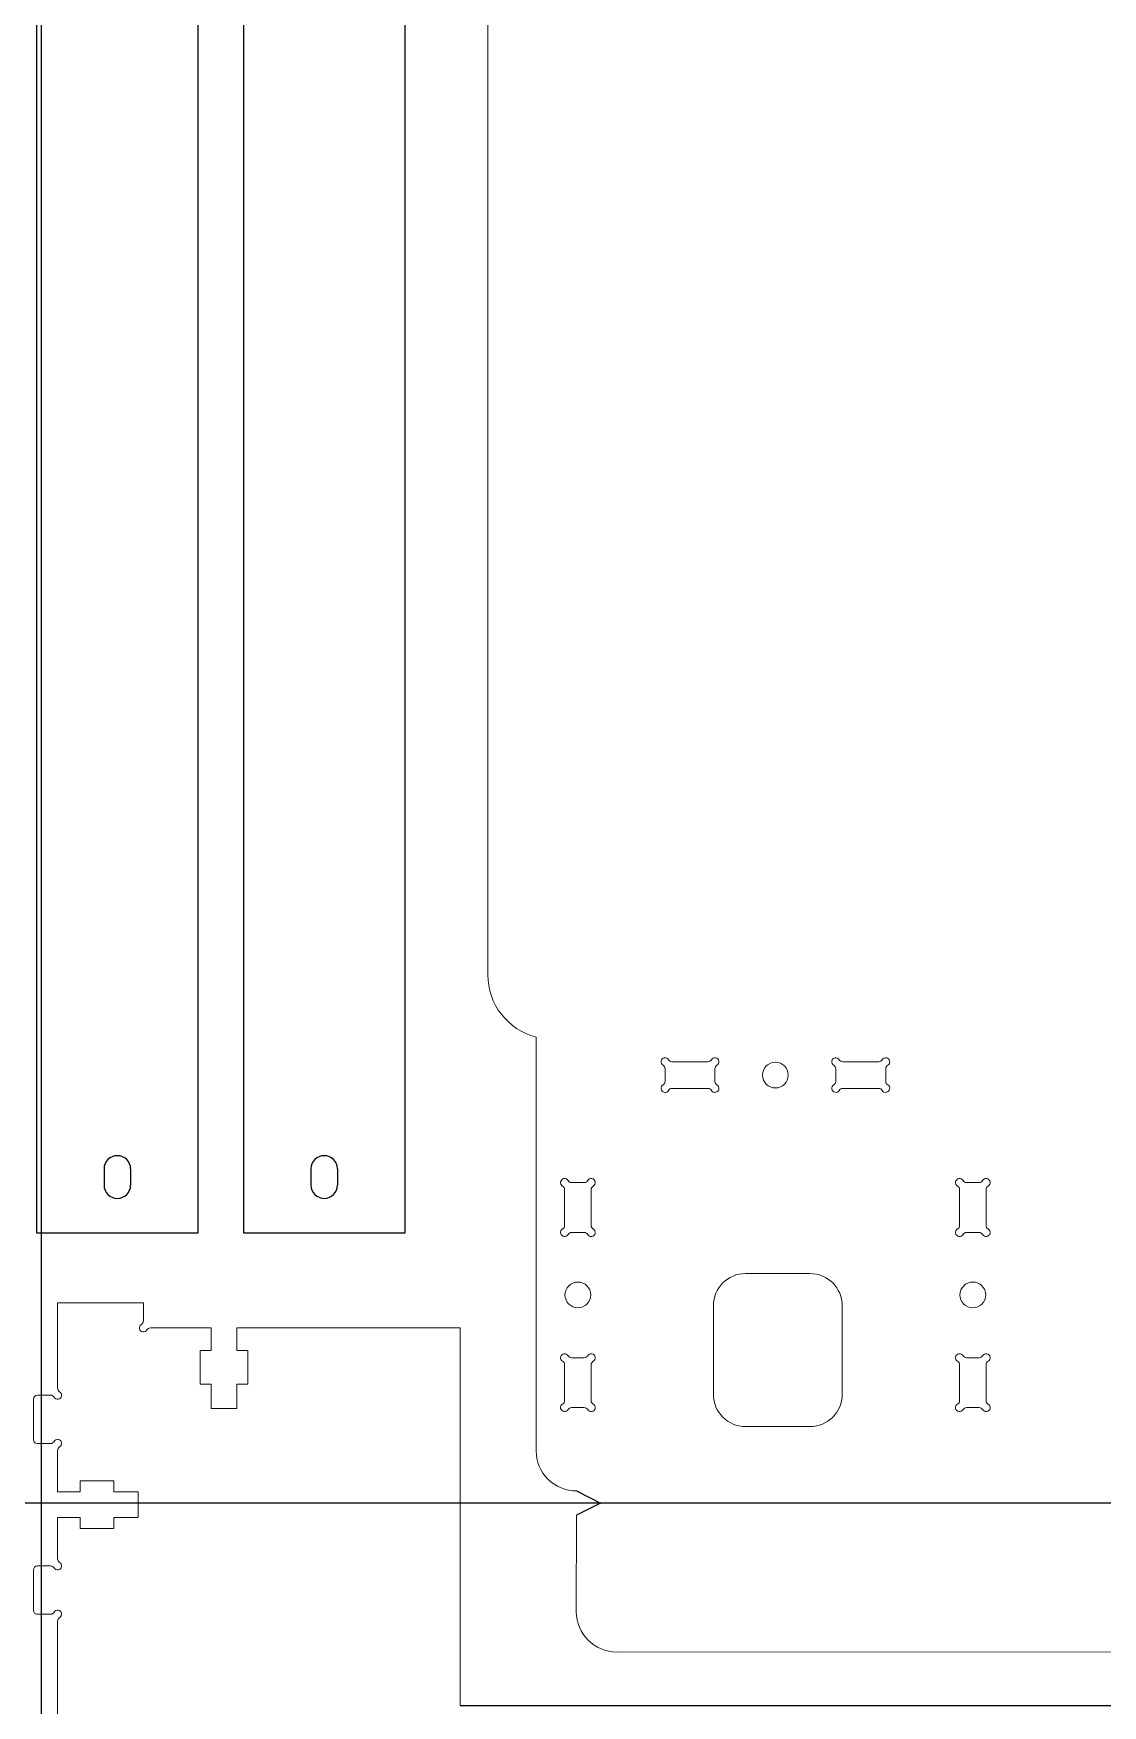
# Model space of a CAD drawing. Header units: millimetres. Extents: x 758 to 1394, y -722 to 605.
# Drawn here: x 771.6 to 904.3, y 152.8 to 360.4 of the extents above; entities that cross this region are included whole.
import ezdxf

# ---------------------------------------------------------------- set-up
doc = ezdxf.new("R2010")
doc.units = ezdxf.units.MM
doc.layers.add('Layer0', color=7, linetype='Continuous', true_color=0xffffff)
doc.layers.add('WHITE', color=7, linetype='Continuous', true_color=0xffffff)

msp = doc.modelspace()

# ---------------------------------------------------------------- linework, layer by layer
at = {"color": 7, "linetype": 'Continuous', "lineweight": 15}
for p, q in [((827.998, 526.695), (827.998, 243.537)), ((833.998, 235.791), (833.998, 184.441)), ((850.864, 232.736), (855.332, 232.736)), ((872.064, 232.736), (876.532, 232.736)), ((849.998, 230.302), (849.998, 231.87)), ((856.198, 231.87), (856.198, 230.302)), ((871.198, 230.302), (871.198, 231.87)), ((877.398, 231.87), (877.398, 230.302)), ((855.332, 229.436), (850.864, 229.436)), ((876.532, 229.436), (872.064, 229.436)), ((837.529, 212.405), (837.529, 216.873)), ((838.395, 217.739), (839.962, 217.739)), ((840.828, 216.873), (840.828, 212.405)), ((886.569, 212.405), (886.569, 216.873)), ((887.435, 217.739), (889.002, 217.739)), ((889.868, 216.873), (889.868, 212.405)), ((839.962, 211.539), (838.395, 211.539)), ((889.002, 211.539), (887.435, 211.539)), ((867.998, 206.441), (859.998, 206.441)), ((774.576, 192.203), (774.576, 202.791)), ((774.576, 202.791), (785.226, 202.791)), ((785.226, 202.791), (785.226, 200.557)), ((855.998, 202.441), (855.998, 191.441)), ((871.998, 191.441), (871.998, 202.441)), ((786.092, 199.691), (793.626, 199.691)), ((793.626, 199.691), (793.626, 196.891)), ((796.826, 196.891), (796.826, 199.691)), ((796.826, 199.691), (824.576, 199.691)), ((824.576, 199.691), (824.576, 152.791)), ((793.626, 196.891), (792.276, 196.891)), ((792.276, 196.891), (792.276, 192.691)), ((798.176, 196.891), (796.826, 196.891)), ((798.176, 192.691), (798.176, 196.891)), ((838.395, 195.986), (839.962, 195.986)), ((887.435, 195.986), (889.002, 195.986)), ((837.529, 190.652), (837.529, 195.12)), ((840.828, 195.12), (840.828, 190.652)), ((886.569, 190.652), (886.569, 195.12)), ((889.868, 195.12), (889.868, 190.652)), ((772.076, 191.337), (773.71, 191.337)), ((792.276, 192.691), (793.626, 192.691)), ((793.626, 192.691), (793.626, 189.691)), ((796.826, 189.691), (796.826, 192.691)), ((796.826, 192.691), (798.176, 192.691)), ((771.576, 185.837), (771.576, 190.837)), ((793.626, 189.691), (796.826, 189.691)), ((839.962, 189.786), (838.395, 189.786)), ((889.002, 189.786), (887.435, 189.786)), ((859.998, 187.441), (867.998, 187.441)), ((773.71, 185.337), (772.076, 185.337)), ((774.576, 179.337), (774.576, 184.471)), ((781.576, 180.687), (777.376, 180.687)), ((777.376, 180.687), (777.376, 179.337)), ((781.576, 179.337), (781.576, 180.687)), ((777.376, 179.337), (774.576, 179.337)), ((784.576, 179.337), (781.576, 179.337)), ((784.576, 176.137), (784.576, 179.337)), ((774.576, 171.003), (774.576, 176.137)), ((774.576, 176.137), (777.376, 176.137)), ((777.376, 176.137), (777.376, 174.787)), ((777.376, 174.787), (781.576, 174.787)), ((781.576, 174.787), (781.576, 176.137)), ((781.576, 176.137), (784.576, 176.137)), ((838.998, 176.441), (838.985, 164.439)), ((771.576, 164.637), (771.576, 169.637)), ((772.076, 170.137), (773.71, 170.137)), ((773.71, 164.137), (772.076, 164.137)), ((774.576, 32.203), (774.576, 163.271)), ((843.985, 159.439), (1213.953, 159.512))]:
    msp.add_line(p, q, dxfattribs=at)
for p, q in [((838.998, 179.441), (841.998, 177.941)), ((841.998, 177.941), (838.998, 176.441)), ((824.576, 152.791), (1039.576, 152.791))]:
    msp.add_line(p, q)
for centre in [(863.698, 231.086), (839.178, 203.784), (888.218, 203.784)]:
    msp.add_circle(centre, 1.6, dxfattribs=at)
for centre, radius, start, end in [((835.998, 243.537), 8, 180.00002, 255.52244), ((849.998, 232.736), 0.5, 30.00024, 239.99993), ((850.864, 233.236), 0.5, 210.0002, 270), ((855.332, 233.236), 0.5, 270.00005, 330), ((856.198, 232.736), 0.5, 300.00012, 150.00013), ((871.198, 232.736), 0.5, 30.00012, 240.00013), ((872.064, 233.236), 0.5, 210.0002, 270), ((876.532, 233.236), 0.5, 269.99993, 330), ((877.398, 232.736), 0.5, 300.00012, 150.00013), ((849.498, 231.87), 0.5, 0.00005, 60), ((856.698, 231.87), 0.5, 120.0002, 180), ((870.698, 231.87), 0.5, 0.00005, 60), ((877.898, 231.87), 0.5, 120.0002, 180), ((849.998, 229.436), 0.5, 120.00035, 330.00004), ((849.498, 230.302), 0.5, 300.00031, 0.00011), ((850.864, 228.936), 0.5, 90.00004, 150.00011), ((855.332, 228.936), 0.5, 29.99947, 89.99969), ((856.198, 229.436), 0.5, 210.00023, 60.00024), ((856.698, 230.302), 0.5, 180.00016, 240.00011), ((871.198, 229.436), 0.5, 120.00035, 330.00004), ((870.698, 230.302), 0.5, 300.00031, 0.00011), ((872.064, 228.936), 0.5, 90.00016, 150.00011), ((876.532, 228.936), 0.5, 29.99947, 89.99969), ((877.398, 229.436), 0.5, 210.00035, 60.00004), ((877.898, 230.302), 0.5, 180.00016, 240.00011), ((837.529, 217.739), 0.5, 30.00035, 240.00004), ((840.828, 217.739), 0.5, 300.00023, 150.00024), ((886.569, 217.739), 0.5, 30.00035, 240.00004), ((889.868, 217.739), 0.5, 300.00023, 150.00024), ((837.029, 216.873), 0.5, 0.00016, 60.00011), ((838.395, 218.239), 0.5, 210.00031, 270.00011), ((839.962, 218.239), 0.5, 270.00004, 330.00011), ((841.328, 216.873), 0.5, 120.00031, 180.00011), ((886.069, 216.873), 0.5, 0.00016, 60.00011), ((887.435, 218.239), 0.5, 210.00031, 270.00011), ((889.002, 218.239), 0.5, 270.00004, 330.00011), ((890.368, 216.873), 0.5, 120.00031, 180.00011), ((837.529, 211.539), 0.5, 120.00016, 330.00017), ((837.029, 212.405), 0.5, 300.00024, 0.00004), ((840.828, 211.539), 0.5, 210.00024, 59.99993), ((841.328, 212.405), 0.5, 180.00005, 240), ((886.569, 211.539), 0.5, 120.00016, 330.00017), ((886.069, 212.405), 0.5, 300.00024, 0.00004), ((889.868, 211.539), 0.5, 210.00024, 59.99993), ((890.368, 212.405), 0.5, 180.00005, 240), ((838.395, 211.039), 0.5, 89.99997, 150.00004), ((839.962, 211.039), 0.5, 30.00056, 89.99977), ((887.435, 211.039), 0.5, 89.99997, 150.00004), ((889.002, 211.039), 0.5, 30.00056, 89.99977), ((859.998, 202.441), 4, 90, 180), ((867.998, 202.441), 4, 0, 90), ((785.226, 199.691), 0.5, 120.00004, 329.99974), ((784.726, 200.557), 0.5, 299.99998, 359.99993), ((786.092, 199.191), 0.5, 90, 149.99978), ((837.529, 195.986), 0.5, 30.00035, 240.00004), ((837.029, 195.12), 0.5, 0.00016, 60.00011), ((838.395, 196.486), 0.5, 210.00031, 270.00011), ((839.962, 196.486), 0.5, 270.00004, 330.00011), ((840.828, 195.986), 0.5, 300.00035, 150.00004), ((841.328, 195.12), 0.5, 120.00031, 180.00011), ((886.569, 195.986), 0.5, 30.00035, 240.00004), ((886.069, 195.12), 0.5, 0.00016, 60.00011), ((887.435, 196.486), 0.5, 210.00031, 270.00011), ((889.002, 196.486), 0.5, 270.00004, 330.00011), ((889.868, 195.986), 0.5, 300.00035, 150.00004), ((890.368, 195.12), 0.5, 120.00031, 180.00011), ((772.076, 190.837), 0.5, 90, 180), ((773.71, 190.837), 0.5, 30.0002, 90.00004), ((774.576, 191.337), 0.5, 210.00032, 59.99993), ((775.076, 192.203), 0.5, 180, 240), ((859.998, 191.441), 4, 180, 270), ((867.998, 191.441), 4, 270, 0), ((837.529, 189.786), 0.5, 120.00028, 329.99997), ((837.029, 190.652), 0.5, 300.00024, 0.00004), ((838.395, 189.286), 0.5, 89.99997, 150.00004), ((839.962, 189.286), 0.5, 30.00056, 89.99977), ((840.828, 189.786), 0.5, 210.00024, 59.99993), ((841.328, 190.652), 0.5, 179.99993, 240), ((886.569, 189.786), 0.5, 120.00028, 329.99997), ((886.069, 190.652), 0.5, 300.00024, 0.00004), ((887.435, 189.286), 0.5, 89.99997, 150.00004), ((889.002, 189.286), 0.5, 30.00056, 89.99977), ((889.868, 189.786), 0.5, 210.00024, 59.99993), ((890.368, 190.652), 0.5, 179.99993, 240), ((772.076, 185.837), 0.5, 179.99989, 269.99989), ((773.71, 185.837), 0.5, 270.00003, 330.00003), ((774.576, 185.337), 0.5, 300.00035, 149.99997), ((775.076, 184.471), 0.5, 120.00023, 180.00007), ((838.998, 184.441), 5, 179.99992, 270.00002), ((774.576, 170.137), 0.5, 210.00012, 60.00005), ((775.076, 171.003), 0.5, 180, 240), ((772.076, 169.637), 0.5, 90, 180), ((773.71, 169.637), 0.5, 30.0002, 90.00004), ((772.076, 164.637), 0.5, 179.99989, 269.99989), ((773.71, 164.637), 0.5, 270, 330), ((774.576, 164.137), 0.5, 300.00032, 149.99993), ((843.985, 164.439), 5, 179.99992, 270.00002), ((775.076, 163.271), 0.5, 120.0002, 180.00004)]:
    msp.add_arc(centre, radius, start, end, dxfattribs=at)
at = {"layer": 'Layer0', "color": 7, "lineweight": -2}
for p, q in [((771.991, 211.452), (771.991, 436.452)), ((791.991, 436.452), (791.991, 211.452)), ((797.682, 211.452), (797.682, 436.452)), ((817.682, 436.452), (817.682, 211.452)), ((780.341, 219.427), (780.341, 217.427)), ((783.641, 219.427), (783.641, 217.427)), ((806.032, 219.427), (806.032, 217.427)), ((809.332, 219.427), (809.332, 217.427)), ((791.991, 211.452), (771.991, 211.452)), ((817.682, 211.452), (797.682, 211.452))]:
    msp.add_line(p, q, dxfattribs=at)
at = {"layer": 'Layer0', "color": 2, "lineweight": -2}
msp.add_xline((841.998, 177.941), (-1, 0), dxfattribs=at)
at = {"layer": 'Layer0', "color": 7, "lineweight": -2}
for centre, start, end in [((781.991, 219.427), 0, 180), ((807.682, 219.427), 0, 180), ((781.991, 217.427), 180, 0), ((807.682, 217.427), 180, 0)]:
    msp.add_arc(centre, 1.65, start, end, dxfattribs=at)
at = {"layer": 'WHITE', "color": 2, "lineweight": -2}
msp.add_xline((772.532, -453.795), (0, -1), dxfattribs=at)

doc.saveas('drawing.dxf')
